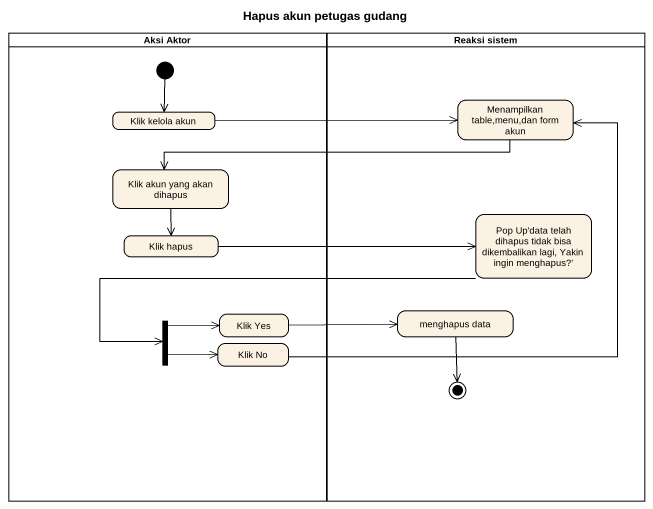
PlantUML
@startuml
title Hapus akun petugas gudang
hide empty description
state "Aksi Aktor" as Aksi_Aktor <<partition>> {
  state "Klik kelola akun" as Klik_kelola_akun
  state "Klik akun yang akan dihapus" as Klik_akun_yang_akan_dihapus
  state "Klik hapus" as Klik_hapus
  state fork1 <<fork>>
  state "Klik Yes" as Klik_Yes
  state "Klik No" as Klik_No
  [*] --> Klik_kelola_akun
}
state "Reaksi sistem" as Reaksi_sistem <<partition>> {
  state "Menampilkan table,menu,dan form akun" as Menampilkan_table_menu_dan
  state "Pop Up'data telah dihapus tidak bisa dikembalikan lagi, Yakin ingin menghapus?'" as Pop_Up_data_telah_dihapus
  state "menghapus data" as menghapus_data
  menghapus_data --> [*]
}
Klik_kelola_akun -right-> Menampilkan_table_menu_dan
Menampilkan_table_menu_dan -left-> Klik_akun_yang_akan_dihapus
Klik_akun_yang_akan_dihapus --> Klik_hapus
Klik_hapus -right-> Pop_Up_data_telah_dihapus
Pop_Up_data_telah_dihapus -left-> fork1
fork1 -right-> Klik_Yes
fork1 -right-> Klik_No
Klik_Yes -right-> menghapus_data
Klik_No -up-> Menampilkan_table_menu_dan
@enduml
